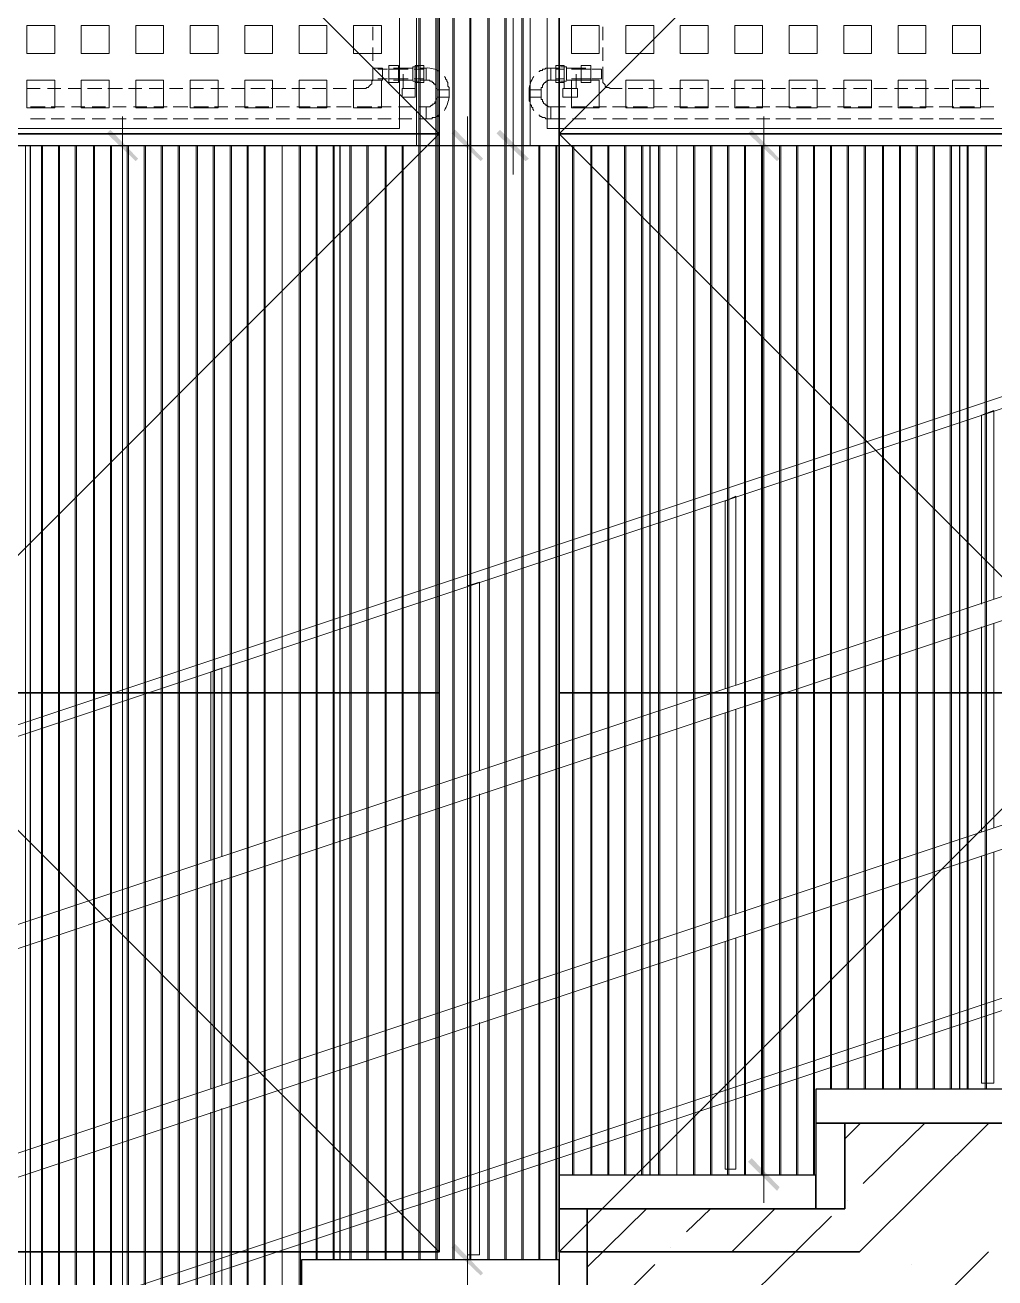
# Model space of a CAD drawing. Header units: millimetres. Extents: x -356862 to 418287, y 0 to 839748.
# Drawn here: x 384577 to 386312, y 771062 to 773304 of the extents above; entities that cross this region are included whole.
import ezdxf

# ---------------------------------------------------------------- set-up
doc = ezdxf.new("R2010")
doc.units = ezdxf.units.MM
doc.layers.add('PDF _Геометрия', color=7, linetype='Continuous', true_color=0xbababa)
doc.layers.add('PDF _Сплошная заливка', color=7, linetype='Continuous', true_color=0xf50000)

msp = doc.modelspace()

# ---------------------------------------------------------------- linework, layer by layer
at = {"color": 1, "lineweight": 35}
for points in [[(383318.266, 775109.0199), (385318.266, 773109.0199)], [(385533.0082, 773109.0199), (387533.0082, 775109.0199)], [(383318.266, 771109.0199), (385318.266, 773109.0199)], [(383318.266, 773109.0199), (385318.266, 771109.0199)], [(385533.0082, 771109.0199), (387533.0082, 773109.0199)], [(385533.0082, 773109.0199), (387146.3937, 771495.6345)], [(387533.0082, 771652.7645), (387533.0082, 772109.0199), (385533.0082, 772109.0199), (385533.0082, 771109.0199), (386070.3067, 771109.0199)]]:
    msp.add_lwpolyline(points, dxfattribs=at)
for points in [[(383318.266, 773109.0199), (385318.266, 773109.0199), (385318.266, 774109.0199), (383318.266, 774109.0199)], [(385533.0082, 773109.0199), (387533.0082, 773109.0199), (387533.0082, 774109.0199), (385533.0082, 774109.0199)], [(383318.266, 772109.0199), (385318.266, 772109.0199), (385318.266, 773109.0199), (383318.266, 773109.0199)], [(385533.0082, 772109.0199), (387533.0082, 772109.0199), (387533.0082, 773109.0199), (385533.0082, 773109.0199)], [(383318.266, 771109.0199), (385318.266, 771109.0199), (385318.266, 772109.0199), (383318.266, 772109.0199)]]:
    msp.add_lwpolyline(points, close=True, dxfattribs=at)
at = {"layer": 'PDF _Геометрия', "lineweight": 5}
for points in [[(391471.4618, 774333.3831), (378464.4515, 769999.1563), (378464.4515, 770018.6408), (391471.4618, 774355.0326)], [(378618.1629, 769713.3831), (378624.6577, 769693.8986), (378631.1526, 769674.414), (391480.1216, 773956.6821), (391473.6268, 773976.1666), (391467.1319, 773995.6511)], [(378618.1629, 769304.2078), (378624.6577, 769284.7233), (378631.1526, 769265.2388), (391480.1216, 773547.5068), (391473.6268, 773566.9913), (391467.1319, 773586.4759)], [(391302.5959, 773198.9501), (378434.1422, 768912.3522), (378434.1422, 768934.0017), (391302.5959, 773220.5996)]]:
    msp.add_lwpolyline(points, close=True, dxfattribs=at)
at = {"layer": 'PDF _Геометрия', "color": 7, "lineweight": 18}
msp.add_lwpolyline([(385277.5443, 774285.7542), (385277.5443, 773116.6821)], close=True, dxfattribs=at)
for points in [[(385450.7402, 773753.1769), (385450.7402, 773036.579)], [(384751.4618, 770735.2388), (384751.4618, 773140.4965)], [(385368.4721, 773140.4965), (385368.4721, 771042.6614)], [(385898.8845, 771196.3728), (385898.8845, 773140.4965)], [(384662.6989, 773088.5377), (384803.4206, 773088.5377)], [(385327.3381, 773088.5377), (385420.4309, 773088.5377)], [(385431.2556, 773088.5377), (385500.534, 773088.5377)], [(385814.4515, 773088.5377), (385950.8433, 773088.5377)], [(385814.4515, 771246.1666), (385950.8433, 771246.1666)], [(385123.833, 771094.6202), (385420.4309, 771094.6202)]]:
    msp.add_lwpolyline(points, dxfattribs=at)
at = {"layer": 'PDF _Геометрия', "color": 150, "lineweight": 30, "true_color": 0x0080ff}
msp.add_lwpolyline([(387834.3484, 771861.012), (387373.2144, 771861.012), (387373.2144, 771707.3006), (386914.2453, 771707.3006), (386914.2453, 771553.5893), (386453.1113, 771553.5893), (386453.1113, 771399.8779), (385991.9773, 771399.8779), (385991.9773, 771246.1666), (385533.0082, 771246.1666), (385533.0082, 771094.6202), (385071.8742, 771094.6202), (385071.8742, 770940.9089), (384612.9051, 770940.9089), (384612.9051, 770787.1975), (384151.7711, 770787.1975), (384151.7711, 770633.4862), (383690.6371, 770633.4862), (383690.6371, 770479.7748), (383231.668, 770479.7748), (383231.668, 770326.0635), (382924.2453, 770326.0635), (382924.2453, 773701.2181), (387834.3484, 773701.2181)], close=True, dxfattribs=at)
at = {"layer": 'PDF _Геометрия', "color": 254, "lineweight": 5, "true_color": 0xdcdcdc}
for points in [[(385281.8742, 773701.2181), (385281.8742, 771094.6202)], [(385314.3484, 773701.2181), (385314.3484, 771094.6202)], [(385344.6577, 773701.2181), (385344.6577, 771094.6202)], [(385374.967, 773701.2181), (385374.967, 771094.6202)], [(385405.2763, 773701.2181), (385405.2763, 771094.6202)], [(385435.5855, 773701.2181), (385435.5855, 771094.6202)], [(385465.8948, 773701.2181), (385465.8948, 771094.6202)], [(384608.5752, 773088.5377), (384608.5752, 770787.1975)], [(384638.8845, 773088.5377), (384638.8845, 770940.9089)], [(384669.1938, 773088.5377), (384669.1938, 770940.9089)], [(384699.5031, 773088.5377), (384699.5031, 770940.9089)], [(384729.8123, 773088.5377), (384729.8123, 770940.9089)], [(384760.1216, 773088.5377), (384760.1216, 770940.9089)], [(384792.5959, 773088.5377), (384792.5959, 770940.9089)], [(384822.9051, 773088.5377), (384822.9051, 770940.9089)], [(384853.2144, 773088.5377), (384853.2144, 770940.9089)], [(384883.5237, 773088.5377), (384883.5237, 770940.9089)], [(384913.833, 773088.5377), (384913.833, 770940.9089)], [(384944.1422, 773088.5377), (384944.1422, 770940.9089)], [(384976.6165, 773088.5377), (384976.6165, 770940.9089)], [(385006.9257, 773088.5377), (385006.9257, 770940.9089)], [(385037.235, 773088.5377), (385037.235, 770940.9089)], [(385067.5443, 773088.5377), (385067.5443, 770940.9089)], [(385097.8536, 773088.5377), (385097.8536, 771094.6202)], [(385130.3278, 773088.5377), (385130.3278, 771094.6202)], [(385160.6371, 773088.5377), (385160.6371, 771094.6202)], [(385190.9464, 773088.5377), (385190.9464, 771094.6202)], [(385221.2556, 773088.5377), (385221.2556, 771094.6202)], [(385251.5649, 773088.5377), (385251.5649, 771094.6202)], [(385498.369, 773088.5377), (385498.369, 771094.6202)], [(385528.6783, 773088.5377), (385528.6783, 771094.6202)], [(385558.9876, 773088.5377), (385558.9876, 771246.1666)], [(385589.2969, 773088.5377), (385589.2969, 771246.1666)], [(385619.6062, 773088.5377), (385619.6062, 771246.1666)], [(385649.9154, 773088.5377), (385649.9154, 771246.1666)], [(385682.3897, 773088.5377), (385682.3897, 771246.1666)], [(385712.6989, 773088.5377), (385712.6989, 771246.1666)], [(385743.0082, 773088.5377), (385743.0082, 771246.1666)], [(385773.3175, 773088.5377), (385773.3175, 771246.1666)], [(385803.6268, 773088.5377), (385803.6268, 771246.1666)], [(385836.101, 773088.5377), (385836.101, 771246.1666)], [(385866.4103, 773088.5377), (385866.4103, 771246.1666)], [(385896.7196, 773088.5377), (385896.7196, 771246.1666)], [(385927.0288, 773088.5377), (385927.0288, 771246.1666)], [(385957.3381, 773088.5377), (385957.3381, 771246.1666)], [(385987.6474, 773088.5377), (385987.6474, 771246.1666)], [(386020.1216, 773088.5377), (386020.1216, 771399.8779)], [(386050.4309, 773088.5377), (386050.4309, 771399.8779)], [(386080.7402, 773088.5377), (386080.7402, 771399.8779)], [(386111.0495, 773088.5377), (386111.0495, 771399.8779)], [(386141.3587, 773088.5377), (386141.3587, 771399.8779)], [(386171.668, 773088.5377), (386171.668, 771399.8779)], [(386204.1422, 773088.5377), (386204.1422, 771399.8779)], [(386234.4515, 773088.5377), (386234.4515, 771399.8779)], [(386264.7608, 773088.5377), (386264.7608, 771399.8779)], [(386295.0701, 773088.5377), (386295.0701, 771399.8779)]]:
    msp.add_lwpolyline(points, close=True, dxfattribs=at)
for points in [[(385284.0391, 771094.6202), (385284.0391, 773701.2181)], [(385312.1835, 771094.6202), (385312.1835, 773701.2181)], [(385342.4928, 771094.6202), (385342.4928, 773701.2181)], [(385372.802, 771094.6202), (385372.802, 773701.2181)], [(385407.4412, 771094.6202), (385407.4412, 773701.2181)], [(385437.7505, 771094.6202), (385437.7505, 773701.2181)], [(385468.0598, 771094.6202), (385468.0598, 773701.2181)], [(384578.266, 770787.1975), (384578.266, 773088.5377)], [(384606.4103, 770787.1975), (384606.4103, 773088.5377)], [(384636.7196, 770940.9089), (384636.7196, 773088.5377)], [(384667.0288, 770940.9089), (384667.0288, 773088.5377)], [(384701.668, 770940.9089), (384701.668, 773088.5377)], [(384731.9773, 770940.9089), (384731.9773, 773088.5377)], [(384762.2866, 770940.9089), (384762.2866, 773088.5377)], [(384790.4309, 770940.9089), (384790.4309, 773088.5377)], [(384820.7402, 770940.9089), (384820.7402, 773088.5377)], [(384851.0495, 770940.9089), (384851.0495, 773088.5377)], [(384885.6886, 770940.9089), (384885.6886, 773088.5377)], [(384915.9979, 770940.9089), (384915.9979, 773088.5377)], [(384946.3072, 770940.9089), (384946.3072, 773088.5377)], [(384974.4515, 770940.9089), (384974.4515, 773088.5377)], [(385004.7608, 770940.9089), (385004.7608, 773088.5377)], [(385037.235, 770940.9089), (385037.235, 773088.5377)], [(385069.7093, 770940.9089), (385069.7093, 773088.5377)], [(385100.0185, 771094.6202), (385100.0185, 773088.5377)], [(385128.1629, 771094.6202), (385128.1629, 773088.5377)], [(385158.4721, 771094.6202), (385158.4721, 773088.5377)], [(385188.7814, 771094.6202), (385188.7814, 773088.5377)], [(385223.4206, 771094.6202), (385223.4206, 773088.5377)], [(385253.7299, 771094.6202), (385253.7299, 773088.5377)], [(385496.2041, 771094.6202), (385496.2041, 773088.5377)], [(385526.5134, 771094.6202), (385526.5134, 773088.5377)], [(385556.8227, 771246.1666), (385556.8227, 773088.5377)], [(385591.4618, 771246.1666), (385591.4618, 773088.5377)], [(385621.7711, 771246.1666), (385621.7711, 773088.5377)], [(385652.0804, 771246.1666), (385652.0804, 773088.5377)], [(385680.2247, 771246.1666), (385680.2247, 773088.5377)], [(385710.534, 771246.1666), (385710.534, 773088.5377)], [(385743.0082, 771246.1666), (385743.0082, 773088.5377)], [(385775.4824, 771246.1666), (385775.4824, 773088.5377)], [(385805.7917, 771246.1666), (385805.7917, 773088.5377)], [(385833.9361, 771246.1666), (385833.9361, 773088.5377)], [(385864.2453, 771246.1666), (385864.2453, 773088.5377)], [(385894.5546, 771246.1666), (385894.5546, 773088.5377)], [(385929.1938, 771246.1666), (385929.1938, 773088.5377)], [(385959.5031, 771246.1666), (385959.5031, 773088.5377)], [(385989.8123, 771246.1666), (385989.8123, 773088.5377)], [(386017.9567, 771399.8779), (386017.9567, 773088.5377)], [(386048.266, 771399.8779), (386048.266, 773088.5377)], [(386078.5752, 771399.8779), (386078.5752, 773088.5377)], [(386113.2144, 771399.8779), (386113.2144, 773088.5377)], [(386143.5237, 771399.8779), (386143.5237, 773088.5377)], [(386173.833, 771399.8779), (386173.833, 773088.5377)], [(386201.9773, 771399.8779), (386201.9773, 773088.5377)], [(386232.2866, 771399.8779), (386232.2866, 773088.5377)], [(386262.5959, 771399.8779), (386262.5959, 773088.5377)], [(386297.235, 771399.8779), (386297.235, 773088.5377)]]:
    msp.add_lwpolyline(points, dxfattribs=at)
at = {"layer": 'PDF _Геометрия', "color": 6, "lineweight": 9}
for points in [[(385277.5443, 773599.4656), (382924.2453, 773599.4656), (382924.2453, 773088.5377), (385277.5443, 773088.5377)], [(385481.0495, 773599.4656), (387834.3484, 773599.4656), (387834.3484, 773088.5377), (385481.0495, 773088.5377)], [(384630.2247, 773302.8676), (384630.2247, 773253.0738), (384580.4309, 773253.0738), (384580.4309, 773302.8676)], [(384727.6474, 773302.8676), (384727.6474, 773253.0738), (384677.8536, 773253.0738), (384677.8536, 773302.8676)], [(384825.0701, 773302.8676), (384825.0701, 773253.0738), (384775.2763, 773253.0738), (384775.2763, 773302.8676)], [(384922.4928, 773302.8676), (384922.4928, 773253.0738), (384872.6989, 773253.0738), (384872.6989, 773302.8676)], [(385019.9154, 773302.8676), (385019.9154, 773253.0738), (384970.1216, 773253.0738), (384970.1216, 773302.8676)], [(385117.3381, 773302.8676), (385117.3381, 773253.0738), (385067.5443, 773253.0738), (385067.5443, 773302.8676)], [(385214.7608, 773302.8676), (385214.7608, 773253.0738), (385164.967, 773253.0738), (385164.967, 773302.8676)], [(385604.4515, 773302.8676), (385604.4515, 773253.0738), (385554.6577, 773253.0738), (385554.6577, 773302.8676)], [(385701.8742, 773302.8676), (385701.8742, 773253.0738), (385652.0804, 773253.0738), (385652.0804, 773302.8676)], [(385799.2969, 773302.8676), (385799.2969, 773253.0738), (385749.5031, 773253.0738), (385749.5031, 773302.8676)], [(385896.7196, 773302.8676), (385896.7196, 773253.0738), (385846.9257, 773253.0738), (385846.9257, 773302.8676)], [(385994.1422, 773302.8676), (385994.1422, 773253.0738), (385944.3484, 773253.0738), (385944.3484, 773302.8676)], [(386091.5649, 773302.8676), (386091.5649, 773253.0738), (386041.7711, 773253.0738), (386041.7711, 773302.8676)], [(386188.9876, 773302.8676), (386188.9876, 773253.0738), (386139.1938, 773253.0738), (386139.1938, 773302.8676)], [(386286.4103, 773302.8676), (386286.4103, 773253.0738), (386236.6165, 773253.0738), (386236.6165, 773302.8676)], [(384630.2247, 773205.445), (384630.2247, 773155.6511), (384580.4309, 773155.6511), (384580.4309, 773205.445)], [(384727.6474, 773205.445), (384727.6474, 773155.6511), (384677.8536, 773155.6511), (384677.8536, 773205.445)], [(384825.0701, 773205.445), (384825.0701, 773155.6511), (384775.2763, 773155.6511), (384775.2763, 773205.445)], [(384922.4928, 773205.445), (384922.4928, 773155.6511), (384872.6989, 773155.6511), (384872.6989, 773205.445)], [(385019.9154, 773205.445), (385019.9154, 773155.6511), (384970.1216, 773155.6511), (384970.1216, 773205.445)], [(385117.3381, 773205.445), (385117.3381, 773155.6511), (385067.5443, 773155.6511), (385067.5443, 773205.445)], [(385214.7608, 773205.445), (385214.7608, 773155.6511), (385164.967, 773155.6511), (385164.967, 773205.445)], [(385604.4515, 773205.445), (385604.4515, 773155.6511), (385554.6577, 773155.6511), (385554.6577, 773205.445)], [(385701.8742, 773205.445), (385701.8742, 773155.6511), (385652.0804, 773155.6511), (385652.0804, 773205.445)], [(385799.2969, 773205.445), (385799.2969, 773155.6511), (385749.5031, 773155.6511), (385749.5031, 773205.445)], [(385896.7196, 773205.445), (385896.7196, 773155.6511), (385846.9257, 773155.6511), (385846.9257, 773205.445)], [(385994.1422, 773205.445), (385994.1422, 773155.6511), (385944.3484, 773155.6511), (385944.3484, 773205.445)], [(386091.5649, 773205.445), (386091.5649, 773155.6511), (386041.7711, 773155.6511), (386041.7711, 773205.445)], [(386188.9876, 773205.445), (386188.9876, 773155.6511), (386139.1938, 773155.6511), (386139.1938, 773205.445)], [(386286.4103, 773205.445), (386286.4103, 773155.6511), (386236.6165, 773155.6511), (386236.6165, 773205.445)]]:
    msp.add_lwpolyline(points, close=True, dxfattribs=at)
at = {"layer": 'PDF _Геометрия', "color": 6, "lineweight": 5}
for points in [[(385247.235, 773569.1563), (382954.5546, 773569.1563), (382954.5546, 773118.847), (385247.235, 773118.847)], [(385511.3587, 773569.1563), (387804.0391, 773569.1563), (387804.0391, 773118.847), (385511.3587, 773118.847)]]:
    msp.add_lwpolyline(points, close=True, dxfattribs=at)
at = {"layer": 'PDF _Геометрия', "color": 252, "lineweight": 5, "true_color": 0x989898}
for points in [[(385199.6062, 773276.8882), (385199.6062, 773300.7027)], [(385610.9464, 773300.7027), (385610.9464, 773276.8882)], [(385199.6062, 773240.0841), (385199.6062, 773263.8986)], [(385610.9464, 773263.8986), (385610.9464, 773240.0841)], [(385164.967, 773190.2903), (385182.2866, 773190.2903), (385186.6165, 773190.2903), (385188.7814, 773192.4553), (385190.9464, 773192.4553), (385193.1113, 773194.6202), (385195.2763, 773196.7852), (385197.4412, 773198.9501), (385197.4412, 773201.1151), (385197.4412, 773203.28), (385199.6062, 773205.445), (385199.6062, 773229.2594)], [(385199.6062, 773205.445), (385216.9257, 773205.445), (385216.9257, 773216.2697), (385216.9257, 773227.0944), (385199.6062, 773227.0944)], [(385225.5855, 773224.9295), (385208.266, 773224.9295)], [(385227.7505, 773224.9295), (385245.0701, 773224.9295)], [(385281.8742, 773229.2594), (385271.0495, 773229.2594), (385271.0495, 773216.2697), (385271.0495, 773205.445), (385236.4103, 773205.445)], [(385271.0495, 773227.0944), (385236.4103, 773227.0944)], [(385262.3897, 773224.9295), (385238.5752, 773224.9295)], [(385275.3794, 773224.9295), (385290.534, 773224.9295), (385273.2144, 773224.9295)], [(385284.0391, 773205.445), (385294.8639, 773205.445), (385294.8639, 773216.2697), (385294.8639, 773227.0944), (385284.0391, 773227.0944)], [(385533.0082, 773227.0944), (385517.8536, 773227.0944), (385517.8536, 773216.2697), (385517.8536, 773205.445), (385533.0082, 773205.445)], [(385580.6371, 773205.445), (385545.9979, 773205.445), (385545.9979, 773216.2697), (385545.9979, 773229.2594), (385535.1732, 773229.2594)], [(385580.6371, 773227.0944), (385545.9979, 773227.0944)], [(385578.4721, 773224.9295), (385554.6577, 773224.9295)], [(385589.2969, 773224.9295), (385571.9773, 773224.9295)], [(385591.4618, 773207.6099), (385608.7814, 773207.6099), (385608.7814, 773216.2697), (385608.7814, 773224.9295), (385591.4618, 773224.9295)], [(385610.9464, 773229.2594), (385610.9464, 773205.445), (385610.9464, 773203.28), (385610.9464, 773201.1151), (385613.1113, 773198.9501), (385615.2763, 773196.7852), (385615.2763, 773194.6202), (385617.4412, 773192.4553), (385621.7711, 773192.4553), (385623.9361, 773190.2903), (385626.101, 773190.2903), (385645.5855, 773190.2903)], [(385208.266, 773207.6099), (385225.5855, 773207.6099)], [(385227.7505, 773207.6099), (385245.0701, 773207.6099)], [(385238.5752, 773207.6099), (385262.3897, 773207.6099)], [(385275.3794, 773190.2903), (385251.5649, 773190.2903), (385251.5649, 773175.1357), (385275.3794, 773175.1357), (385275.3794, 773190.2903), (385275.3794, 773207.6099), (385290.534, 773207.6099), (385273.2144, 773207.6099)], [(385253.7299, 773216.2697), (385253.7299, 773190.2903)], [(385271.0495, 773203.28), (385281.8742, 773203.28)], [(385541.668, 773190.2903), (385541.668, 773207.6099), (385526.5134, 773207.6099), (385541.668, 773207.6099)], [(385535.1732, 773203.28), (385545.9979, 773203.28)], [(385554.6577, 773207.6099), (385578.4721, 773207.6099)], [(385563.3175, 773190.2903), (385563.3175, 773216.2697)], [(385589.2969, 773207.6099), (385571.9773, 773207.6099)], [(384580.4309, 773190.2903), (384604.2453, 773190.2903)], [(384617.235, 773190.2903), (384641.0495, 773190.2903)], [(384654.0391, 773190.2903), (384677.8536, 773190.2903)], [(384688.6783, 773190.2903), (384714.6577, 773190.2903)], [(384725.4824, 773190.2903), (384751.4618, 773190.2903)], [(384762.2866, 773190.2903), (384786.101, 773190.2903)], [(384799.0907, 773190.2903), (384822.9051, 773190.2903)], [(384835.8948, 773190.2903), (384859.7093, 773190.2903)], [(384872.6989, 773190.2903), (384896.5134, 773190.2903)], [(384909.5031, 773190.2903), (384933.3175, 773190.2903)], [(384946.3072, 773190.2903), (384970.1216, 773190.2903)], [(384980.9464, 773190.2903), (385006.9257, 773190.2903)], [(385017.7505, 773190.2903), (385043.7299, 773190.2903)], [(385054.5546, 773190.2903), (385078.369, 773190.2903)], [(385091.3587, 773190.2903), (385115.1732, 773190.2903)], [(385128.1629, 773190.2903), (385151.9773, 773190.2903)], [(385656.4103, 773190.2903), (385682.3897, 773190.2903)], [(385693.2144, 773190.2903), (385717.0288, 773190.2903)], [(385730.0185, 773190.2903), (385753.833, 773190.2903)], [(385766.8227, 773190.2903), (385790.6371, 773190.2903)], [(385803.6268, 773190.2903), (385827.4412, 773190.2903)], [(385840.4309, 773190.2903), (385864.2453, 773190.2903)], [(385877.235, 773190.2903), (385901.0495, 773190.2903)], [(385911.8742, 773190.2903), (385937.8536, 773190.2903)], [(385948.6783, 773190.2903), (385974.6577, 773190.2903)], [(385985.4824, 773190.2903), (386009.2969, 773190.2903)], [(386022.2866, 773190.2903), (386046.101, 773190.2903)], [(386059.0907, 773190.2903), (386082.9051, 773190.2903)], [(386095.8948, 773190.2903), (386119.7093, 773190.2903)], [(386132.6989, 773190.2903), (386156.5134, 773190.2903)], [(386169.5031, 773190.2903), (386193.3175, 773190.2903)], [(386204.1422, 773190.2903), (386230.1216, 773190.2903)], [(386240.9464, 773190.2903), (386266.9257, 773190.2903)], [(386277.7505, 773190.2903), (386301.5649, 773190.2903)], [(384612.9051, 773157.8161), (384586.9257, 773157.8161)], [(384647.5443, 773157.8161), (384623.7299, 773157.8161)], [(384684.3484, 773157.8161), (384660.534, 773157.8161)], [(384721.1526, 773157.8161), (384697.3381, 773157.8161)], [(384757.9567, 773157.8161), (384734.1422, 773157.8161)], [(384794.7608, 773157.8161), (384770.9464, 773157.8161)], [(384831.5649, 773157.8161), (384807.7505, 773157.8161)], [(384868.369, 773157.8161), (384842.3897, 773157.8161)], [(384905.1732, 773157.8161), (384879.1938, 773157.8161)], [(384939.8123, 773157.8161), (384915.9979, 773157.8161)], [(384976.6165, 773157.8161), (384952.802, 773157.8161)], [(385013.4206, 773157.8161), (384989.6062, 773157.8161)], [(385050.2247, 773157.8161), (385026.4103, 773157.8161)], [(385087.0288, 773157.8161), (385063.2144, 773157.8161)], [(385123.833, 773157.8161), (385100.0185, 773157.8161)], [(385160.6371, 773157.8161), (385134.6577, 773157.8161)], [(385197.4412, 773157.8161), (385171.4618, 773157.8161)], [(385232.0804, 773157.8161), (385208.266, 773157.8161)], [(385268.8845, 773157.8161), (385245.0701, 773157.8161)], [(385281.8742, 773136.1666), (385294.8639, 773136.1666), (385294.8639, 773146.9913), (385294.8639, 773157.8161), (385281.8742, 773157.8161)], [(385496.2041, 773142.6614), (385498.369, 773142.6614), (385498.369, 773140.4965), (385500.534, 773140.4965), (385502.6989, 773138.3315), (385504.8639, 773138.3315), (385507.0288, 773138.3315), (385509.1938, 773136.1666), (385511.3587, 773136.1666), (385513.5237, 773136.1666), (385515.6886, 773136.1666), (385517.8536, 773136.1666), (385517.8536, 773157.8161), (385515.6886, 773157.8161), (385513.5237, 773157.8161), (385511.3587, 773159.981), (385509.1938, 773159.981), (385509.1938, 773162.146), (385507.0288, 773162.146), (385504.8639, 773164.3109), (385504.8639, 773166.4759), (385502.6989, 773166.4759), (385502.6989, 773168.6408), (385502.6989, 773170.8058), (385500.534, 773170.8058), (385500.534, 773172.9707), (385500.534, 773175.1357), (385478.8845, 773175.1357), (385478.8845, 773172.9707), (385478.8845, 773170.8058), (385478.8845, 773168.6408), (385481.0495, 773166.4759), (385481.0495, 773164.3109), (385481.0495, 773162.146), (385483.2144, 773159.981), (385483.2144, 773157.8161), (385485.3794, 773155.6511), (385485.3794, 773153.4862), (385487.5443, 773151.3212)], [(385543.833, 773157.8161), (385517.8536, 773157.8161), (385517.8536, 773146.9913), (385517.8536, 773136.1666), (385543.833, 773136.1666)], [(385580.6371, 773157.8161), (385556.8227, 773157.8161)], [(385617.4412, 773157.8161), (385593.6268, 773157.8161)], [(385654.2453, 773157.8161), (385628.266, 773157.8161)], [(385691.0495, 773157.8161), (385665.0701, 773157.8161)], [(385725.6886, 773157.8161), (385701.8742, 773157.8161)], [(385762.4928, 773157.8161), (385738.6783, 773157.8161)], [(385799.2969, 773157.8161), (385775.4824, 773157.8161)], [(385836.101, 773157.8161), (385812.2866, 773157.8161)], [(385872.9051, 773157.8161), (385849.0907, 773157.8161)], [(385909.7093, 773157.8161), (385885.8948, 773157.8161)], [(385946.5134, 773157.8161), (385920.534, 773157.8161)], [(385983.3175, 773157.8161), (385957.3381, 773157.8161)], [(386017.9567, 773157.8161), (385994.1422, 773157.8161)], [(386054.7608, 773157.8161), (386030.9464, 773157.8161)], [(386091.5649, 773157.8161), (386067.7505, 773157.8161)], [(386128.369, 773157.8161), (386104.5546, 773157.8161)], [(386165.1732, 773157.8161), (386141.3587, 773157.8161)], [(386201.9773, 773157.8161), (386178.1629, 773157.8161)], [(386238.7814, 773157.8161), (386212.802, 773157.8161)], [(386275.5855, 773157.8161), (386249.6062, 773157.8161)], [(386310.2247, 773157.8161), (386286.4103, 773157.8161)], [(384586.9257, 773136.1666), (384612.9051, 773136.1666)], [(384623.7299, 773136.1666), (384647.5443, 773136.1666)], [(384660.534, 773136.1666), (384684.3484, 773136.1666)], [(384697.3381, 773136.1666), (384721.1526, 773136.1666)], [(384734.1422, 773136.1666), (384757.9567, 773136.1666)], [(384770.9464, 773136.1666), (384794.7608, 773136.1666)], [(384807.7505, 773136.1666), (384831.5649, 773136.1666)], [(384842.3897, 773136.1666), (384868.369, 773136.1666)], [(384879.1938, 773136.1666), (384905.1732, 773136.1666)], [(384915.9979, 773136.1666), (384939.8123, 773136.1666)], [(384952.802, 773136.1666), (384976.6165, 773136.1666)], [(384989.6062, 773136.1666), (385013.4206, 773136.1666)], [(385026.4103, 773136.1666), (385050.2247, 773136.1666)], [(385063.2144, 773136.1666), (385087.0288, 773136.1666)], [(385100.0185, 773136.1666), (385123.833, 773136.1666)], [(385134.6577, 773136.1666), (385160.6371, 773136.1666)], [(385171.4618, 773136.1666), (385197.4412, 773136.1666)], [(385208.266, 773136.1666), (385232.0804, 773136.1666)], [(385245.0701, 773136.1666), (385268.8845, 773136.1666)], [(385556.8227, 773136.1666), (385580.6371, 773136.1666)], [(385593.6268, 773136.1666), (385617.4412, 773136.1666)], [(385628.266, 773136.1666), (385654.2453, 773136.1666)], [(385665.0701, 773136.1666), (385691.0495, 773136.1666)], [(385701.8742, 773136.1666), (385725.6886, 773136.1666)], [(385738.6783, 773136.1666), (385762.4928, 773136.1666)], [(385775.4824, 773136.1666), (385799.2969, 773136.1666)], [(385812.2866, 773136.1666), (385836.101, 773136.1666)], [(385849.0907, 773136.1666), (385872.9051, 773136.1666)], [(385885.8948, 773136.1666), (385909.7093, 773136.1666)], [(385920.534, 773136.1666), (385946.5134, 773136.1666)], [(385957.3381, 773136.1666), (385983.3175, 773136.1666)], [(385994.1422, 773136.1666), (386017.9567, 773136.1666)], [(386030.9464, 773136.1666), (386054.7608, 773136.1666)], [(386067.7505, 773136.1666), (386091.5649, 773136.1666)], [(386104.5546, 773136.1666), (386128.369, 773136.1666)], [(386141.3587, 773136.1666), (386165.1732, 773136.1666)], [(386178.1629, 773136.1666), (386201.9773, 773136.1666)], [(386212.802, 773136.1666), (386238.7814, 773136.1666)], [(386249.6062, 773136.1666), (386275.5855, 773136.1666)], [(386286.4103, 773136.1666), (386310.2247, 773136.1666)]]:
    msp.add_lwpolyline(points, dxfattribs=at)
for points in [[(385245.0701, 773201.1151), (385227.7505, 773201.1151), (385227.7505, 773207.6099), (385227.7505, 773224.9295), (385227.7505, 773231.4243), (385245.0701, 773231.4243), (385245.0701, 773224.9295), (385245.0701, 773207.6099)], [(385290.534, 773231.4243), (385290.534, 773224.9295), (385290.534, 773207.6099), (385290.534, 773201.1151), (385275.3794, 773201.1151), (385275.3794, 773207.6099), (385275.3794, 773224.9295), (385275.3794, 773231.4243)], [(385526.5134, 773231.4243), (385541.668, 773231.4243), (385541.668, 773224.9295), (385541.668, 773207.6099), (385541.668, 773201.1151), (385526.5134, 773201.1151), (385526.5134, 773207.6099), (385526.5134, 773224.9295)], [(385526.5134, 773224.9295), (385541.668, 773224.9295)], [(385571.9773, 773201.1151), (385571.9773, 773207.6099), (385571.9773, 773224.9295), (385571.9773, 773231.4243), (385589.2969, 773231.4243), (385589.2969, 773224.9295), (385589.2969, 773207.6099), (385589.2969, 773201.1151)], [(385335.9979, 773188.1254), (385325.1732, 773188.1254), (385314.3484, 773188.1254), (385314.3484, 773175.1357), (385325.1732, 773175.1357), (385335.9979, 773175.1357)], [(385500.534, 773188.1254), (385489.7093, 773188.1254), (385478.8845, 773188.1254), (385478.8845, 773175.1357), (385489.7093, 773175.1357), (385500.534, 773175.1357)], [(385539.5031, 773190.2903), (385539.5031, 773175.1357), (385565.4824, 773175.1357), (385565.4824, 773190.2903)]]:
    msp.add_lwpolyline(points, close=True, dxfattribs=at)
for points in [[(385318.6783, 773220.5996, 0.16227766), (385294.8639, 773227.0944), (385294.8639, 773205.445), (385297.0288, 773205.445), (385299.1938, 773205.445), (385301.3587, 773205.445), (385301.3587, 773203.28), (385303.5237, 773203.28), (385305.6886, 773203.28), (385305.6886, 773201.1151), (385307.8536, 773201.1151), (385307.8536, 773198.9501), (385310.0185, 773198.9501), (385310.0185, 773196.7852), (385312.1835, 773196.7852), (385312.1835, 773194.6202), (385312.1835, 773192.4553), (385312.1835, 773190.2903), (385314.3484, 773190.2903), (385314.3484, 773188.1254), (385335.9979, 773188.1254), (385335.9979, 773190.2903), (385335.9979, 773192.4553), (385333.833, 773194.6202), (385333.833, 773196.7852), (385333.833, 773198.9501), (385333.833, 773201.1151), (385331.668, 773203.28), (385331.668, 773205.445), (385329.5031, 773207.6099), (385329.5031, 773209.7748), (385327.3381, 773211.9398)], [(385487.5443, 773211.9398, 0.133918084), (385478.8845, 773188.1254), (385500.534, 773188.1254), (385500.534, 773190.2903), (385500.534, 773192.4553), (385502.6989, 773192.4553), (385502.6989, 773194.6202), (385502.6989, 773196.7852), (385504.8639, 773196.7852), (385504.8639, 773198.9501), (385507.0288, 773201.1151), (385509.1938, 773201.1151), (385509.1938, 773203.28), (385511.3587, 773203.28), (385513.5237, 773205.445), (385515.6886, 773205.445), (385517.8536, 773205.445), (385517.8536, 773227.0944), (385515.6886, 773227.0944), (385513.5237, 773227.0944), (385511.3587, 773227.0944), (385509.1938, 773227.0944), (385507.0288, 773224.9295), (385504.8639, 773224.9295), (385502.6989, 773224.9295), (385502.6989, 773222.7645), (385500.534, 773222.7645), (385498.369, 773222.7645), (385498.369, 773220.5996), (385496.2041, 773220.5996)], [(385327.3381, 773151.3212, 0.092940199), (385335.9979, 773175.1357), (385314.3484, 773175.1357), (385314.3484, 773172.9707), (385312.1835, 773170.8058), (385312.1835, 773168.6408), (385312.1835, 773166.4759), (385310.0185, 773166.4759), (385310.0185, 773164.3109), (385307.8536, 773162.146), (385305.6886, 773162.146), (385305.6886, 773159.981), (385303.5237, 773159.981), (385301.3587, 773157.8161), (385299.1938, 773157.8161), (385297.0288, 773157.8161), (385294.8639, 773157.8161), (385294.8639, 773136.1666), (385297.0288, 773136.1666), (385299.1938, 773136.1666), (385301.3587, 773136.1666), (385303.5237, 773136.1666), (385305.6886, 773136.1666), (385305.6886, 773138.3315), (385307.8536, 773138.3315), (385310.0185, 773138.3315), (385312.1835, 773138.3315), (385312.1835, 773140.4965), (385314.3484, 773140.4965), (385316.5134, 773140.4965), (385316.5134, 773142.6614), (385318.6783, 773142.6614)]]:
    msp.add_lwpolyline(points, format="xyb", dxfattribs=at)
at = {"layer": 'PDF _Геометрия', "color": 171, "lineweight": 20, "true_color": 0x7f7fff}
msp.add_lwpolyline([(387834.3484, 773088.5377), (387834.3484, 771861.012), (387373.2144, 771861.012), (387373.2144, 771707.3006), (386914.2453, 771707.3006), (386914.2453, 771553.5893), (386453.1113, 771553.5893), (386453.1113, 771399.8779), (385991.9773, 771399.8779), (385991.9773, 771246.1666), (385533.0082, 771246.1666), (385533.0082, 771094.6202), (385071.8742, 771094.6202), (385071.8742, 770940.9089), (384612.9051, 770940.9089), (384612.9051, 770787.1975), (384151.7711, 770787.1975), (384151.7711, 770633.4862), (383690.6371, 770633.4862), (383690.6371, 770479.7748), (383231.668, 770479.7748), (383231.668, 770326.0635), (382924.2453, 770326.0635), (382924.2453, 773088.5377)], close=True, dxfattribs=at)
at = {"layer": 'PDF _Геометрия', "color": 150, "lineweight": 30, "true_color": 0x0080ff}
for points in [[(382924.2453, 773088.5377), (387834.3484, 773088.5377)], [(384586.9257, 770787.1975), (384586.9257, 773088.5377)], [(385141.1526, 771094.6202), (385141.1526, 773088.5377)], [(385695.3794, 771246.1666), (385695.3794, 773088.5377)], [(386249.6062, 771399.8779), (386249.6062, 773088.5377)]]:
    msp.add_lwpolyline(points, dxfattribs=at)
at = {"layer": 'PDF _Геометрия', "lineweight": 5}
for points in [[(386288.5752, 772268.0223), (386288.5752, 772605.7542), (386310.2247, 772614.414), (386310.2247, 772276.6821)], [(385829.6062, 772116.4759), (385829.6062, 772452.0429), (385849.0907, 772460.7027), (385849.0907, 772122.9707)], [(385368.4721, 771962.7645), (385368.4721, 772300.4965), (385390.1216, 772306.9913), (385390.1216, 771969.2594)], [(386288.5752, 772226.8882), (386288.5752, 771861.012)], [(386310.2247, 772233.3831), (386310.2247, 771867.5068)], [(384909.5031, 771809.0532), (384909.5031, 772146.7852), (384928.9876, 772153.28), (384928.9876, 771815.548)], [(385849.0907, 772079.6718), (385849.0907, 771713.7955)], [(385829.6062, 772073.1769), (385829.6062, 771707.3006)], [(385390.1216, 771928.1254), (385390.1216, 771560.0841)], [(385368.4721, 771919.4656), (385368.4721, 771553.5893)], [(386310.2247, 771824.2078), (386310.2247, 771410.7027), (386288.5752, 771410.7027), (386288.5752, 771817.713)], [(384909.5031, 771767.9192), (384909.5031, 771399.8779)], [(384928.9876, 771774.414), (384928.9876, 771406.3728)], [(385849.0907, 771670.4965), (385849.0907, 771256.9913), (385829.6062, 771256.9913), (385829.6062, 771664.0017)], [(385390.1216, 771518.9501), (385390.1216, 771103.28), (385368.4721, 771103.28), (385368.4721, 771510.2903)], [(384928.9876, 771365.2388), (384928.9876, 770949.5687), (384909.5031, 770949.5687), (384909.5031, 771358.7439)], [(386043.9361, 771311.1151), (386072.0804, 771339.2594)], [(386070.3067, 771109.0199), (386301.5649, 771339.2594)], [(386076.4103, 771231.012), (386186.8227, 771339.2594)], [(385582.802, 771081.6305), (385688.8845, 771185.548)], [(385760.3278, 771144.414), (385803.6268, 771185.548)], [(385841.473, 771109.0199), (385918.369, 771185.548)], [(386048.266, 771200.7027), (386048.266, 771200.7027)], [(385875.0701, 771029.6718), (386020.1216, 771172.5584)], [(385732.1835, 771116.2697), (385732.1835, 771116.2697)], [(386156.5134, 770964.7233), (386300.81, 771109.0199)], [(385561.1526, 770943.0738), (385704.0391, 771085.9604)], [(386163.0082, 771085.9604), (386163.0082, 771085.9604)]]:
    msp.add_lwpolyline(points, dxfattribs=at)
at = {"layer": 'PDF _Геометрия', "color": 7, "lineweight": 30}
msp.add_lwpolyline([(388345.2763, 771951.9398), (387886.3072, 771951.9398), (387886.3072, 771800.3934), (387425.1732, 771800.3934), (387425.1732, 771646.6821), (386964.0391, 771646.6821), (386964.0391, 771492.9707), (386505.0701, 771492.9707), (386505.0701, 771339.2594), (386043.9361, 771339.2594), (386043.9361, 771185.548), (385582.802, 771185.548), (385582.802, 771031.8367), (385123.833, 771031.8367), (385123.833, 770878.1254), (384662.6989, 770878.1254), (384662.6989, 770726.579), (384203.7299, 770726.579)], dxfattribs=at)
for points in [[(386453.1113, 771399.8779), (385991.9773, 771399.8779), (385991.9773, 771339.2594), (386453.1113, 771339.2594)], [(385991.9773, 771339.2594), (385991.9773, 771185.548), (386043.9361, 771185.548), (386043.9361, 771339.2594)], [(385991.9773, 771246.1666), (385533.0082, 771246.1666), (385533.0082, 771185.548), (385991.9773, 771185.548)], [(385533.0082, 771185.548), (385533.0082, 771031.8367), (385582.802, 771031.8367), (385582.802, 771185.548)], [(385533.0082, 771094.6202), (385071.8742, 771094.6202), (385071.8742, 771031.8367), (385533.0082, 771031.8367)]]:
    msp.add_lwpolyline(points, close=True, dxfattribs=at)
at = {"layer": 'PDF _Сплошная заливка', "color": 7, "transparency": 33554559}
for points in [[(384779.6062, 773064.7233), (384723.3175, 773110.1872), (384729.8123, 773116.6821)], [(384775.2763, 773060.3934), (384779.6062, 773064.7233), (384723.3175, 773110.1872)], [(385396.6165, 773064.7233), (385340.3278, 773110.1872), (385346.8227, 773116.6821)], [(385392.2866, 773060.3934), (385396.6165, 773064.7233), (385340.3278, 773110.1872)], [(385426.9257, 773116.6821), (385420.4309, 773110.1872), (385478.8845, 773064.7233)], [(385420.4309, 773110.1872), (385478.8845, 773064.7233), (385472.3897, 773060.3934)], [(385927.0288, 773064.7233), (385870.7402, 773110.1872), (385877.235, 773116.6821)], [(385922.6989, 773060.3934), (385927.0288, 773064.7233), (385870.7402, 773110.1872)], [(385877.235, 771276.4759), (385870.7402, 771269.981), (385927.0288, 771224.5171)], [(385870.7402, 771269.981), (385927.0288, 771224.5171), (385922.6989, 771218.0223)], [(385346.8227, 771122.7645), (385340.3278, 771116.2697), (385396.6165, 771070.8058)], [(385340.3278, 771116.2697), (385396.6165, 771070.8058), (385392.2866, 771066.4759)]]:
    msp.add_solid(points, dxfattribs=at)

doc.saveas('drawing.dxf')
